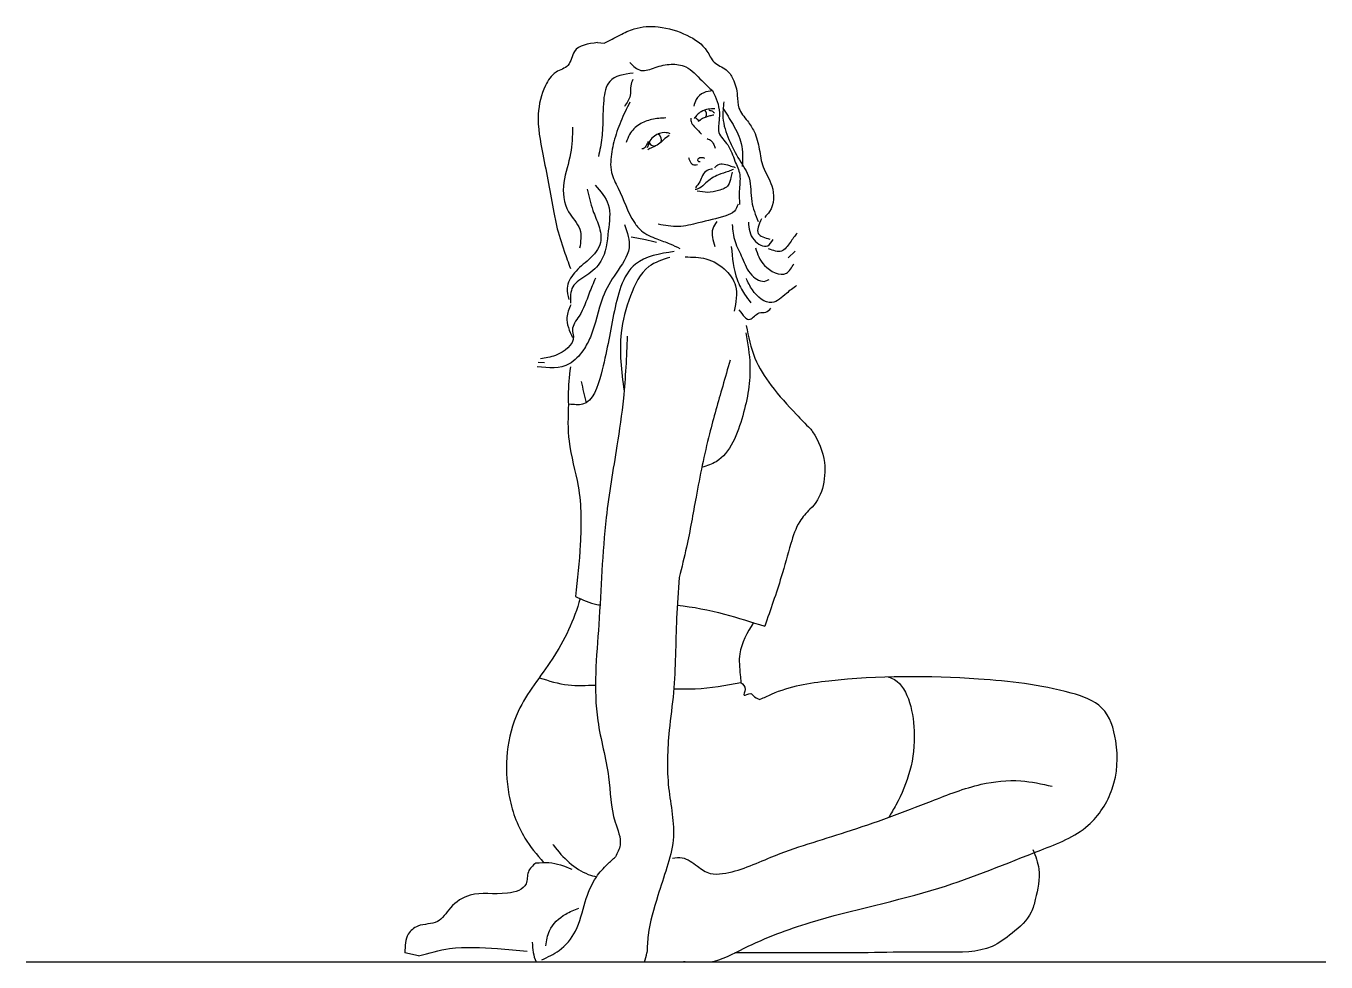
# Model space of a CAD drawing. Header units: millimetres. Extents: x -780 to 702, y 0 to 1067.
import ezdxf

# ---------------------------------------------------------------- set-up
doc = ezdxf.new("R2010")
doc.units = ezdxf.units.MM
doc.layers.add('ceco.net 134', color=7, linetype='Continuous')

msp = doc.modelspace()

# ---------------------------------------------------------------- linework, layer by layer
at = {"layer": 'ceco.net 134'}
for p, q in [((-128.4, 1047.9), (-121.1, 1047.3)), ((97, 810.3), (88.7, 802.7)), ((-196.2, 683.7), (-188.9, 683.2)), ((-332.5, 7), (-348.1, 10.6)), ((-780.3, 0), (702.2, 0))]:
    msp.add_line(p, q, dxfattribs=at)
for centre, radius, start, end in [((-11.1, 966.2), 6.81, 333.9849, 44.4876), ((-11.1, 966.2), 6.81, 208.1673, 262.1119), ((-63.1, 937.3), 7.39, 205.7304, 272.8126), ((-63.1, 937.3), 7.39, 333.0998, 61.355)]:
    msp.add_arc(centre, radius, start, end, dxfattribs=at)
for points in [[(-121.1, 1047.3), (-102.9, 1056.5), (-86.7, 1063.6), (-59.2, 1065.8), (-26.5, 1056.2), (-3.7, 1038.3), (4.4, 1025.6), (18.2, 1016.9), (25.9, 1006.6), (30.9, 987.7), (32.8, 973.3), (42.4, 958.6), (50, 946.5), (56, 926.3), (60.3, 906.3), (70.3, 884.5), (67.6, 855.2), (62.1, 848.7)], [(-128.4, 1047.9), (-154.8, 1037.7), (-162.3, 1021.9), (-175.8, 1014.2), (-187.9, 998.9), (-196.1, 966.5), (-190.9, 920.6), (-178.2, 854.3), (-175.3, 839.4), (-166.5, 810.3), (-159.5, 790.5)], [(-91.7, 1025.1), (-79, 1016.2), (-62.7, 1019.5), (-44.6, 1023.2), (-27.9, 1020.2), (-9.7, 1004.5), (2.6, 992.9)], [(-87.9, 1013.2), (-114.6, 1003.7), (-121.5, 982.3), (-122.8, 950.5), (-125.3, 928.6), (-127.6, 918.1)], [(-88.2, 1005.8), (-90.7, 998.7), (-91.4, 987.4), (-97.9, 975.1)], [(-91.6, 980), (-102.1, 957.9), (-109.8, 934.9), (-113.5, 911.9), (-112.6, 899.9), (-104.9, 882), (-86.5, 842.9), (-78.4, 833.5), (-60.7, 824.1), (-46, 818.5), (-34.6, 813.2)], [(2.5, 993.1), (-7.3, 990.7), (-16.1, 983), (-18.6, 975.4)], [(2.5, 993.1), (5.6, 986.8), (9.6, 974.6), (10.3, 961.2), (10, 945.6), (19.9, 931.2), (28.2, 912.9), (33.6, 897.3), (33.1, 878.5), (33.4, 863.2)], [(15.6, 980.5), (14.5, 962.2), (21.4, 937.6), (33.3, 914.2), (44.3, 893.6), (47.4, 866.8), (54.6, 843.9)], [(5.2, 972.3), (-2.3, 971.9), (-10.5, 969.1), (-14.7, 965.9), (-18.3, 961.4)], [(-13.6, 958.3), (-8.7, 961.6), (0.1, 964.7), (4.2, 965.7)], [(-1.4, 970.8), (2.7, 969.6), (4.7, 967.8)], [(14.5, 973), (26, 954.5), (35.4, 932.7), (36.6, 906.6)], [(-157, 951.6), (-159.2, 921.4), (-167, 888.4), (-161.5, 855), (-148.8, 835.2), (-148.9, 813.4)], [(-50.5, 962), (-66.8, 960.2), (-80.8, 954.6), (-91.9, 943.2), (-95.8, 934)], [(-22.2, 961.9), (-21.3, 956.5), (-17.2, 951.1), (-10, 943.6)], [(-70.6, 935), (-72.7, 931.2), (-76.5, 926.9), (-77.9, 926.8)], [(-45.6, 944), (-51.9, 945.4), (-63.6, 941.4), (-68.8, 936), (-71.8, 927.8)], [(-46.8, 942), (-53.1, 937.2), (-58.9, 932.1), (-66.3, 928.3), (-71.3, 925.8)], [(-3.4, 938.7), (1.3, 935.6), (4.1, 931.8), (5.6, 927.5)], [(-24.8, 917), (-23.6, 913.9), (-19.9, 908.9), (-14.7, 908.8)], [(-11.4, 912.1), (-13.9, 912.6), (-13.8, 915.4), (-9.7, 917.1), (-6.6, 916.2)], [(5.3, 905), (7.5, 907.8), (13.8, 909.7), (21.8, 907.7), (28.5, 905.6)], [(26.6, 903.4), (20.7, 901.1), (9.3, 897.2), (-5, 887.9), (-12.4, 881.9), (-17.2, 880.3)], [(2.6, 903.7), (-3.5, 902.2), (-8.7, 896.5), (-12, 889.3), (-16.9, 882.4)], [(25.2, 900.2), (23.5, 894), (20.6, 885.4), (9.5, 879.3), (-3, 877.2), (-14.9, 878.7)], [(-140.2, 880.8), (-133.8, 856.5), (-127.1, 839.1), (-125.2, 820), (-138.3, 800.8), (-154.9, 785.4), (-163.2, 768), (-161.2, 755.1)], [(-131.1, 885.5), (-116.3, 863.2), (-116.2, 833.3), (-124.7, 798.7), (-140.9, 782.7), (-156.7, 769.5), (-159.4, 750.9)], [(31.7, 863.8), (27.5, 855.7), (17.8, 850.6), (-13.5, 842.3), (-36.3, 838.2), (-59.3, 840.8)], [(58.5, 847), (54.8, 830.2), (67.8, 823.9)], [(-97.6, 840.4), (-92.6, 814), (-107.3, 785.2), (-122.4, 757.7), (-136.7, 712.2), (-144.7, 697.6), (-160.8, 681.6), (-197.4, 678.2)], [(7.5, 843.9), (2.9, 835.6), (5.1, 815.6)], [(25, 840.5), (28.3, 821.1), (36.5, 802.6), (47.5, 782.7), (63.6, 776.2), (67.1, 778)], [(43.5, 843.4), (50, 822.9), (65.6, 816.3), (71.7, 823.5)], [(99, 830.8), (91.2, 820.2), (81.3, 810.3), (66.6, 812.8)], [(-90, 826.4), (-73.7, 823.4), (-61.4, 820.3)], [(-28.4, 803.6), (-4.9, 801.4), (18.3, 787.8), (28.8, 770.8), (27.3, 741.8)], [(24, 815.3), (30.8, 777.7), (39.2, 761), (46.2, 751.4)], [(51.7, 814), (61.8, 794), (86.8, 785), (95.5, 795.9)], [(-130.9, 779.3), (-138, 762.3), (-149.6, 736), (-157.1, 720.2), (-156.1, 713.2), (-176.4, 691.4), (-193.5, 687.5)], [(98.5, 770.9), (86.9, 762), (70.3, 751.6), (48.1, 766), (41.2, 779.1)], [(-159, 749.1), (-163.5, 734.7), (-156.9, 711.6)], [(32.8, 743.4), (45.5, 732.5), (55.8, 739.7), (63.3, 740.7), (69.2, 745.2)], [(-94.6, 713.4), (-99, 642.5), (-106.4, 588.2), (-118.6, 506.5), (-127.1, 384.7), (-128.2, 274.9), (-115.9, 210.9), (-108.4, 159.5), (-102.8, 133.2), (-108.2, 119.8)], [(22.6, 685.8), (14.2, 656.4), (-0.8, 602), (-16.2, 529.9), (-27.1, 472.8), (-35.4, 438.3)], [(-161.8, 635.7), (-161, 593.5), (-150.6, 542.2), (-148.2, 475.8), (-153.8, 416.6)], [(113.7, 516.2), (102.2, 502.1), (91.9, 476.8), (81, 439), (62.1, 382.7)], [(-35.4, 438.3), (-38.4, 391.7), (-41.9, 307.2), (-46.7, 264.1), (-47.4, 198.5), (-42.3, 138.9), (-49.5, 107.7), (-59.7, 75.6), (-70.7, 30.4), (-72.2, 10.6)], [(-43.2, 118.5), (-31.9, 118.7), (-14.6, 109.2), (0, 101), (14.1, 100.8), (69.2, 119.4), (155, 148.2), (252.4, 183.4), (309.1, 202.5), (354.2, 206.4), (390, 200.3)], [(-192, 2.6), (-172.4, 13), (-153.7, 35.2), (-142.5, 68.7), (-129.8, 96.8), (-117, 111.6), (-108.2, 119.8)], [(-198.7, 112.9), (-207.4, 102.6), (-209.9, 89.2), (-231.3, 78.4), (-273.9, 76.1), (-296.3, 61.7), (-311.2, 46), (-333.4, 40.9), (-344.4, 31.8), (-348.1, 10.6)], [(-198.7, 112.9), (-184.1, 113.3), (-157.7, 105.8)], [(-187.6, 18.5), (-183.3, 35.5), (-164.8, 54.6), (-149.7, 61.4)], [(-332.5, 7), (-297.2, 15.2), (-242.6, 15.2), (-208.6, 12.4)]]:
    msp.add_spline(points, degree=3, dxfattribs=at)
for points, knots in [([(-41.2, 809.8), (-57.6, 807.2), (-96.2, 801), (-112.1, 732.2), (-119.5, 684.2), (-135.5, 632.3), (-156, 635.5), (-161.5, 635.7), (-161.8, 635.7)], [0, 0, 0, 0, 4.631364, 10.887792, 17.830305, 21.867207, 23.398835, 23.490653, 23.490653, 23.490653, 23.490653]), ([(-46, 803.1), (-54.6, 800.4), (-76.2, 793.5), (-92.9, 757.7), (-105.6, 710), (-101.4, 673.3), (-98.2, 651.1)], [0, 0, 0, 0, 2.614328, 6.569927, 10.909008, 17.520979, 17.520979, 17.520979, 17.520979]), ([(40.6, 716.9), (42.7, 704.9), (48.1, 673.3), (39.3, 623.2), (20.5, 573.6), (-3.6, 565.3), (-9.5, 564)], [0, 0, 0, 0, 3.64051, 9.520828, 15.574803, 17.381798, 17.381798, 17.381798, 17.381798]), ([(41.1, 725.4), (43.6, 712.8), (48.6, 688.2), (70, 654.2), (93.3, 629.3), (108.5, 613.2), (114, 608.2)], [0, 0, 0, 0, 13.094141, 25.483095, 40.459906, 48.072955, 48.072955, 48.072955, 48.072955]), ([(-159.5, 678.3), (-160.8, 667.3), (-162.3, 653.1), (-162, 639), (-161.8, 635.7)], [0, 0, 0, 0, 11.265657, 14.572152, 14.572152, 14.572152, 14.572152]), ([(114, 608.2), (115, 606.9), (122.8, 595.5), (136.2, 564.6), (127.1, 527.6), (113.7, 516.2)], [2.864305, 2.864305, 2.864305, 2.864305, 3.343433, 6.968602, 12.397847, 12.397847, 12.397847, 12.397847]), ([(-153.8, 416.6), (-145.7, 412.7), (-136.5, 408.4), (-126.9, 407), (-125.7, 406.9)], [0, 0, 0, 0, 2.633656, 2.982057, 2.982057, 2.982057, 2.982057]), ([(-148.4, 414.1), (-155.2, 389.7), (-176.7, 344.6), (-230, 282.4), (-237, 203.7), (-216.6, 144.9), (-197.8, 122.3), (-190.1, 113.4)], [90.934183, 90.934183, 90.934183, 90.934183, 116.765333, 141.043956, 173.613103, 191.597268, 203.563439, 203.563439, 203.563439, 203.563439]), ([(-37.6, 406.8), (-19.4, 404.7), (14.2, 398), (46.8, 387.6), (62.1, 382.7)], [11.75016, 11.75016, 11.75016, 11.75016, 17.215675, 22.010219, 22.010219, 22.010219, 22.010219]), ([(49.2, 386.8), (42.4, 375.5), (31.2, 356.6), (33.7, 332.4), (34.7, 321.5), (35, 318.6)], [44.392017, 44.392017, 44.392017, 44.392017, 57.636308, 65.844854, 68.759096, 68.759096, 68.759096, 68.759096]), ([(0, 0), (13.4, 2.3), (50.4, 23.1), (135.4, 54.6), (253.8, 77.1), (356.5, 120), (431.8, 148.5), (463.5, 198), (466.2, 246.9), (451.7, 293.8), (388.4, 315), (285.9, 326), (168.8, 326.7), (86.4, 313.5), (61, 300.9), (56.7, 299.1)], [2.870738, 2.870738, 2.870738, 2.870738, 7.018992, 15.118149, 30.307223, 42.713773, 48.815711, 53.794873, 59.262334, 63.329222, 67.240947, 77.909482, 94.988931, 101.732108, 103.097358, 103.097358, 103.097358, 103.097358]), ([(-195.1, 324), (-184.1, 320.5), (-163.2, 313.9), (-141.3, 315.3), (-130.8, 315.6)], [0.110409, 0.110409, 0.110409, 0.110409, 3.516847, 6.638042, 6.638042, 6.638042, 6.638042]), ([(-41.5, 311.4), (-33.3, 311.1), (-7.8, 311), (17.7, 315.2), (35, 318.6)], [15.556438, 15.556438, 15.556438, 15.556438, 18.026002, 23.282566, 23.282566, 23.282566, 23.282566]), ([(35, 318.6), (37.4, 316.4), (41.7, 312.7), (36.1, 300.6), (45.4, 307.8), (50, 302.1), (53.7, 300.2), (56.7, 299.1)], [0, 0, 0, 0, 0.936308, 1.599643, 2.373659, 2.674108, 3.617477, 3.617477, 3.617477, 3.617477]), ([(203.2, 324.8), (204.5, 324.5), (224.3, 317.7), (240.5, 250.8), (223.7, 199.1), (206.5, 169.6), (203.7, 165)], [2.935776, 2.935776, 2.935776, 2.935776, 3.357936, 9.887381, 18.617984, 20.226392, 20.226392, 20.226392, 20.226392]), ([(-179.5, 133.9), (-179.3, 133.6), (-168.2, 118.9), (-152, 103.3), (-132.8, 97.8), (-129.5, 97.2)], [48.474741, 48.474741, 48.474741, 48.474741, 48.840743, 66.621599, 70.109977, 70.109977, 70.109977, 70.109977]), ([(368.1, 128.2), (370.9, 120.8), (377.8, 102.4), (372.4, 77.6), (365.6, 50.6), (345.7, 33.5), (314.5, 10.2), (245, 12.3), (169.9, 9.8), (90.2, 10.6), (49, 10.5), (28.1, 10.4)], [0, 0, 0, 0, 7.972331, 19.827532, 25.038852, 36.161802, 45.455872, 64.357131, 103.500564, 124.279776, 145.695319, 145.695319, 145.695319, 145.695319]), ([(-202.9, 22.4), (-202.5, 14.6), (-202, 6.9), (-198.5, 0), (-198.5, 0)], [0, 0, 0, 0, 2.275905, 2.279773, 2.279773, 2.279773, 2.279773])]:
    msp.add_open_spline(points, degree=3, knots=knots, dxfattribs=at)
for points in [[(-147.2, 661.5), (-145.4, 653.4), (-143.6, 645.3), (-141.5, 637.3)], [(-74.9, 0), (-73.7, 3.1), (-73, 6.9), (-72.2, 10.6)], [(-28.6, 0.3), (-29.3, 0.2), (-29.9, 0.1), (-30.5, 0)], [(-28.6, 0.3), (-27.5, 0.2), (-26.4, 0.1), (-25.2, 0)]]:
    msp.add_open_spline(points, degree=3, dxfattribs=at)

doc.saveas('drawing.dxf')
